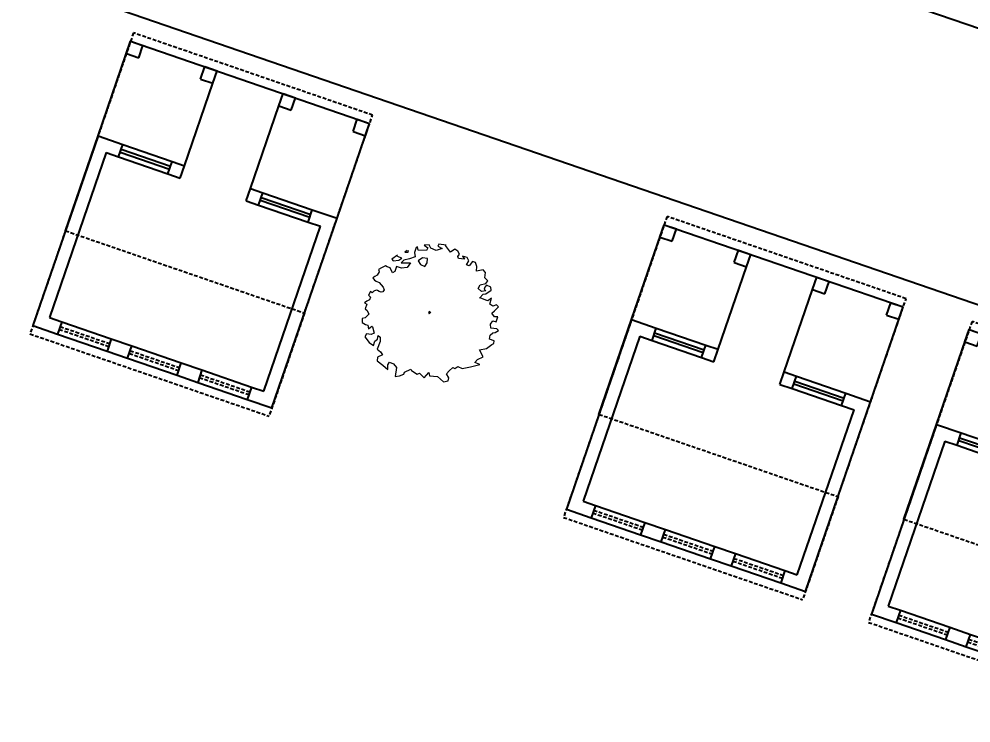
# Model space of a CAD drawing. Extents: x 2080 to 102399, y 2071 to 93424.
# Drawn here: x 76239 to 76894, y 78887 to 79371 of the extents above; entities that cross this region are included whole.
import ezdxf

# ---------------------------------------------------------------- set-up
doc = ezdxf.new("R2010")
doc.units = 0
doc.header["$LTSCALE"] = 20
doc.header["$MEASUREMENT"] = 0
doc.header["$PDMODE"] = 34
doc.header["$PDSIZE"] = 5
doc.linetypes.add('HIDDEN', pattern=[0.375, 0.25, -0.125])
for name, color, linetype in [('DIMLINE', 254, 'Continuous'), ('road', 2, 'Continuous'), ('Roof lilne', 31, 'Continuous'), ('wall', 13, 'Continuous'), ('WINDOW', 4, 'Continuous'), ('window sill', 5, 'Continuous')]:
    doc.layers.add(name, color=color, linetype=linetype)
doc.layers.add('Mango tree', color=96, linetype='Continuous', lineweight=5)
doc.layers.add('sappotta', color=114, linetype='Continuous', lineweight=5)
doc.styles.add('STYLE1', font='romans.shx')
doc.dimstyles.get("Standard").update_dxf_attribs({"dimtxt": 24, "dimasz": 12, "dimexe": 0.18, "dimexo": 0.0625, "dimgap": 0, "dimtad": 1, "dimzin": 1, "dimdsep": 46, "dimlunit": 4, "dimtxsty": 'STYLE1', "dimblk": 'BLK', "dimcen": 0, "dimse1": 1, "dimse2": 1, "dimclrt": 3, "dimazin": 0, "dimtfac": 1, "dimtix": 1, "dimtmove": 2, "dimatfit": 3, "dimldrblk": 'BLK', "dimfxl": 1, "dimtolj": 1, "dimtzin": 0, "dimarcsym": 0})

# ---------------------------------------------------------------- blocks, each defined once
blk = doc.blocks.new('NEEM')
at = {"layer": 'sappotta', "linetype": 'Continuous'}
for p, q in [((-0.191, 1.099), (-0.213, 1.092)), ((-0.177, 1.048), (-0.191, 1.099)), ((0.003, 1.132), (-0.083, 1.127)), ((-0.083, 1.127), (-0.023, 1.083)), ((0.03, 1.077), (0.003, 1.132)), ((0.162, 1.144), (0.142, 1.112)), ((0.142, 1.112), (0.216, 1.072)), ((0.283, 1.13), (0.162, 1.144)), ((0.267, 1.123), (0.283, 1.13)), ((0.351, 1.016), (0.267, 1.123)), ((-0.517, 0.963), (-0.614, 0.901)), ((-0.521, 0.945), (-0.521, 0.945)), ((-0.449, 0.913), (-0.521, 0.945)), ((-0.359, 1.043), (-0.396, 1.016)), ((-0.396, 1.016), (-0.345, 1.011)), ((-0.345, 1.011), (-0.34, 1.039)), ((-0.213, 1.092), (-0.242, 1.007)), ((-0.242, 1.007), (-0.23, 0.935)), ((-0.043, 1.039), (-0.177, 1.048)), ((-0.023, 1.083), (-0.043, 1.039)), ((0.114, 1.043), (0.03, 1.077)), ((0.216, 1.072), (0.114, 1.043)), ((0.421, 1.063), (0.351, 1.016)), ((0.473, 1.03), (0.421, 1.063)), ((0.472, 0.942), (0.501, 0.982)), ((0.483, 0.908), (0.472, 0.942)), ((0.501, 0.982), (0.473, 1.03)), ((0.551, 0.95), (0.581, 0.9)), ((0.627, 0.928), (0.551, 0.95)), ((-0.717, 0.789), (-0.749, 0.774)), ((-0.689, 0.772), (-0.717, 0.789)), ((-0.614, 0.901), (-0.589, 0.87)), ((-0.589, 0.87), (-0.494, 0.884)), ((-0.494, 0.884), (-0.449, 0.913)), ((-0.415, 0.884), (-0.459, 0.839)), ((-0.459, 0.839), (-0.303, 0.837)), ((-0.32, 0.906), (-0.415, 0.884)), ((-0.303, 0.837), (-0.361, 0.762)), ((-0.23, 0.935), (-0.32, 0.906)), ((-0.108, 0.922), (-0.177, 0.872)), ((-0.177, 0.872), (-0.139, 0.809)), ((-0.139, 0.809), (-0.067, 0.78)), ((-0.027, 0.908), (-0.108, 0.922)), ((-0.067, 0.78), (-0.034, 0.839)), ((-0.034, 0.839), (-0.027, 0.908)), ((0.581, 0.9), (0.483, 0.908)), ((0.616, 0.806), (0.654, 0.87)), ((0.66, 0.788), (0.616, 0.806)), ((0.654, 0.87), (0.627, 0.928)), ((0.715, 0.86), (0.66, 0.788)), ((0.762, 0.844), (0.715, 0.86)), ((0.783, 0.779), (0.762, 0.844)), ((-0.85, 0.638), (-0.892, 0.613)), ((-0.818, 0.692), (-0.85, 0.638)), ((-0.783, 0.757), (-0.83, 0.729)), ((-0.83, 0.729), (-0.826, 0.714)), ((-0.826, 0.714), (-0.818, 0.692)), ((-0.749, 0.774), (-0.783, 0.757)), ((-0.638, 0.758), (-0.689, 0.772)), ((-0.598, 0.672), (-0.638, 0.758)), ((-0.562, 0.699), (-0.598, 0.672)), ((-0.533, 0.776), (-0.562, 0.699)), ((-0.452, 0.75), (-0.533, 0.776)), ((-0.361, 0.762), (-0.452, 0.75)), ((0.776, 0.704), (0.783, 0.779)), ((0.888, 0.723), (0.776, 0.704)), ((0.924, 0.679), (0.888, 0.723)), ((0.913, 0.591), (0.924, 0.679)), ((-0.892, 0.613), (-0.923, 0.594)), ((-0.923, 0.594), (-0.895, 0.555)), ((-0.895, 0.555), (-0.868, 0.54)), ((-0.868, 0.54), (-0.818, 0.517)), ((-0.818, 0.517), (-0.752, 0.44)), ((0.804, 0.415), (0.84, 0.475)), ((0.84, 0.475), (0.934, 0.5)), ((0.964, 0.541), (0.913, 0.591)), ((0.942, 0.471), (0.917, 0.437)), ((0.934, 0.5), (0.964, 0.541)), ((1.014, 0.439), (0.942, 0.471)), ((-0.96, 0.366), (-0.994, 0.31)), ((-0.935, 0.345), (-0.96, 0.366)), ((-0.908, 0.372), (-0.935, 0.345)), ((-0.87, 0.389), (-0.908, 0.372)), ((-0.846, 0.386), (-0.87, 0.389)), ((-0.821, 0.367), (-0.846, 0.386)), ((-0.788, 0.359), (-0.821, 0.367)), ((-0.757, 0.361), (-0.788, 0.359)), ((-0.735, 0.394), (-0.757, 0.361)), ((-0.752, 0.44), (-0.735, 0.394)), ((0.86, 0.367), (0.804, 0.415)), ((0.829, 0.259), (0.888, 0.326)), ((0.933, 0.378), (0.86, 0.367)), ((0.888, 0.326), (0.93, 0.332)), ((0.917, 0.437), (0.904, 0.404)), ((0.904, 0.404), (0.933, 0.378)), ((0.93, 0.332), (1.018, 0.389)), ((1.018, 0.389), (1.014, 0.439)), ((-1.023, 0.208), (-1.062, 0.182)), ((-1.062, 0.182), (-1.02, 0.162)), ((-1.02, 0.162), (-1.049, 0.084)), ((-0.978, 0.229), (-1.023, 0.208)), ((-0.994, 0.31), (-0.961, 0.275)), ((-0.961, 0.275), (-0.978, 0.229)), ((0.838, 0.262), (0.829, 0.259)), ((0.931, 0.228), (0.838, 0.262)), ((0.962, 0.217), (0.931, 0.228)), ((1.025, 0.259), (0.962, 0.217)), ((0.996, 0.16), (1.025, 0.259)), ((1.046, 0.129), (0.996, 0.16)), ((-1.049, 0.084), (-1.017, 0.059)), ((-1.017, 0.059), (-0.991, -0.002)), ((0.02, 0.041), (-0.009, 0.024)), ((-0.009, 0.024), (0, 0)), ((0, 0), (0.014, 0.011)), ((0.014, 0.011), (0.027, 0.031)), ((1.029, 0.011), (1.074, 0.049)), ((1.074, -0.047), (1.029, 0.011)), ((1.109, 0.149), (1.046, 0.129)), ((1.074, 0.049), (1.137, 0.114)), ((1.137, 0.114), (1.109, 0.149)), ((-1.097, -0.077), (-1.098, -0.14)), ((-1.098, -0.14), (-1.044, -0.173)), ((-1.048, -0.062), (-1.097, -0.077)), ((-0.991, -0.002), (-1.048, -0.062)), ((1.007, -0.166), (1.046, -0.114)), ((1.046, -0.114), (1.1, -0.129)), ((1.129, -0.047), (1.074, -0.047)), ((1.1, -0.129), (1.129, -0.047)), ((-1.044, -0.173), (-1.007, -0.185)), ((-1.007, -0.185), (-0.992, -0.244)), ((-0.992, -0.244), (-0.937, -0.198)), ((-0.937, -0.198), (-0.93, -0.213)), ((-0.93, -0.213), (-0.902, -0.318)), ((1.004, -0.349), (1.045, -0.311)), ((1.016, -0.234), (1.007, -0.166)), ((1.11, -0.243), (1.016, -0.234)), ((1.045, -0.311), (1.083, -0.306)), ((1.083, -0.306), (1.137, -0.273)), ((1.137, -0.273), (1.11, -0.243)), ((-1.025, -0.325), (-1.052, -0.378)), ((-1.052, -0.378), (-0.982, -0.471)), ((-0.953, -0.336), (-1.025, -0.325)), ((-0.902, -0.318), (-0.953, -0.336)), ((-0.91, -0.516), (-0.888, -0.446)), ((-0.888, -0.446), (-0.848, -0.411)), ((-0.803, -0.452), (-0.853, -0.576)), ((-0.848, -0.411), (-0.837, -0.355)), ((-0.837, -0.355), (-0.803, -0.383)), ((-0.803, -0.383), (-0.803, -0.452)), ((0.992, -0.411), (1.004, -0.349)), ((1.066, -0.443), (0.992, -0.411)), ((1.061, -0.484), (1.066, -0.443)), ((-0.982, -0.471), (-0.91, -0.516)), ((-0.853, -0.576), (-0.797, -0.619)), ((-0.797, -0.619), (-0.766, -0.668)), ((0.826, -0.591), (0.943, -0.565)), ((0.887, -0.704), (0.826, -0.591)), ((0.943, -0.565), (1.032, -0.503)), ((1.032, -0.503), (1.061, -0.484)), ((-0.844, -0.71), (-0.852, -0.77)), ((-0.852, -0.77), (-0.758, -0.838)), ((-0.766, -0.668), (-0.844, -0.71)), ((0.751, -0.797), (0.797, -0.747)), ((0.797, -0.747), (0.887, -0.704)), ((-0.758, -0.838), (-0.675, -0.912)), ((-0.676, -0.836), (-0.649, -0.791)), ((-0.675, -0.912), (-0.676, -0.836)), ((-0.649, -0.791), (-0.582, -0.82)), ((-0.582, -0.82), (-0.534, -0.881)), ((-0.534, -0.881), (-0.554, -1.025)), ((-0.401, -0.955), (-0.302, -0.907)), ((-0.302, -0.907), (-0.286, -0.926)), ((-0.286, -0.926), (-0.197, -0.986)), ((0.287, -0.982), (0.327, -0.932)), ((0.327, -0.932), (0.391, -0.879)), ((0.391, -0.879), (0.423, -0.897)), ((0.423, -0.897), (0.47, -0.86)), ((0.47, -0.86), (0.543, -0.896)), ((0.543, -0.896), (0.652, -0.871)), ((0.652, -0.871), (0.68, -0.867)), ((0.68, -0.867), (0.834, -0.828)), ((0.834, -0.828), (0.751, -0.797)), ((-0.554, -1.025), (-0.486, -1.015)), ((-0.486, -1.015), (-0.413, -0.988)), ((-0.413, -0.988), (-0.401, -0.955)), ((-0.197, -0.986), (-0.157, -0.969)), ((-0.157, -0.969), (-0.078, -1.049)), ((-0.078, -1.049), (-0.006, -0.96)), ((-0.006, -0.96), (0.006, -1.017)), ((0.006, -1.017), (0.139, -1.026)), ((0.139, -1.026), (0.236, -1.115)), ((0.324, -1.046), (0.287, -0.982)), ((0.314, -1.096), (0.324, -1.046)), ((0.236, -1.115), (0.314, -1.096))]:
    blk.add_line(p, q, dxfattribs=at)
blk = doc.blocks.new('A$C6B40600C')
at = {"ltscale": 0.5}
for p, q in [((-174, -6), (-165, -6)), ((-174, -75), (-174, -6)), ((-174, -15), (-174, -6)), ((-174, -6), (0, -6)), ((-165, -15), (-165, -6)), ((-120, -6), (-111, -6)), ((-120, -15), (-120, -6)), ((-111, -15), (-111, -6)), ((-63, -6), (-54, -6)), ((-63, -15), (-63, -6)), ((-54, -15), (-54, -6)), ((-9, -6), (0, -6)), ((-9, -15), (-9, -6)), ((0, -75), (0, -6)), ((0, -15), (0, -6)), ((-174, -15), (-165, -15)), ((-120, -15), (-111, -15)), ((-111, -75), (-111, -15)), ((-63, -15), (-54, -15)), ((-63, -75), (-63, -15)), ((-9, -15), (0, -15)), ((-174, -144), (-174, -75))]:
    blk.add_line(p, q, dxfattribs=at)
at = {"layer": 'Roof lilne', "linetype": 'HIDDEN', "ltscale": 0.5}
for p, q in [((0, 0), (-174, 0)), ((-174, 0), (-174, -144)), ((0, -144), (0, 0)), ((-174, -144), (0, -144)), ((-174, -144), (-174, -219)), ((0, -144), (0, -219)), ((-174, -219), (0, -219))]:
    blk.add_line(p, q, dxfattribs=at)
at = {"layer": 'wall', "ltscale": 0.5}
for p, q in [((-174, -75), (-156, -75)), ((-174, -75), (-174, -213)), ((-156, -84), (-156, -75)), ((-120, -75), (-111, -75)), ((-120, -84), (-120, -75)), ((-111, -84), (-111, -75)), ((-63, -75), (-54, -75)), ((-63, -84), (-63, -75)), ((-54, -84), (-54, -75)), ((-18, -75), (0, -75)), ((-18, -84), (-18, -75)), ((0, -213), (0, -75)), ((-165, -84), (-156, -84)), ((-165, -84), (-165, -204)), ((-120, -84), (-111, -84)), ((-63, -84), (-54, -84)), ((-18, -84), (-9, -84)), ((-9, -204), (-9, -84)), ((-165, -204), (-156, -204)), ((-156, -204), (-156, -213)), ((-120, -204), (-105, -204)), ((-120, -204), (-120, -213)), ((-105, -213), (-105, -204)), ((-69, -204), (-54, -204)), ((-69, -213), (-69, -204)), ((-54, -204), (-54, -213)), ((-18, -204), (-9, -204)), ((-18, -204), (-18, -213)), ((-174, -213), (-156, -213)), ((-120, -213), (-105, -213)), ((-69, -213), (-54, -213)), ((-18, -213), (0, -213))]:
    blk.add_line(p, q, dxfattribs=at)
at = {"layer": 'WINDOW', "ltscale": 0.5}
for p, q in [((-156, -78.5), (-120, -78.5)), ((-54, -78.5), (-18, -78.5)), ((-156, -80.5), (-120, -80.5)), ((-54, -80.5), (-18, -80.5))]:
    blk.add_line(p, q, dxfattribs=at)
at = {"layer": 'WINDOW', "linetype": 'HIDDEN', "ltscale": 0.5}
for p, q in [((-156, -207.5), (-120, -207.5)), ((-156, -209.5), (-120, -209.5)), ((-105, -207.5), (-69, -207.5)), ((-105, -209.5), (-69, -209.5)), ((-54, -207.5), (-18, -207.5)), ((-54, -209.5), (-18, -209.5))]:
    blk.add_line(p, q, dxfattribs=at)
at = {"layer": 'window sill', "ltscale": 0.5}
for p, q in [((-156, -75), (-120, -75)), ((-54, -75), (-18, -75)), ((-156, -84), (-120, -84)), ((-54, -84), (-18, -84)), ((-156, -204), (-120, -204)), ((-105, -204), (-69, -204)), ((-54, -204), (-18, -204)), ((-156, -213), (-120, -213)), ((-105, -213), (-69, -213)), ((-54, -213), (-18, -213))]:
    blk.add_line(p, q, dxfattribs=at)
blk = doc.blocks.new('BLK')
for q in [(0, 2), (-2, 0), (0, -2), (2, 0)]:
    blk.add_line((0, 0), q)
blk.add_circle((0, 0), 1)
blk = doc.blocks.new('*D395')
at = {"layer": 'Defpoints', "color": 0, "ltscale": 0.5, "transparency": 16777216}
for p in [(75294.99, 80283.34), (75105.38, 80229), (76892.85, 74707.96)]:
    blk.add_point(p, dxfattribs=at)
at = {"layer": 'DIMLINE', "color": 0, "lineweight": -2, "ltscale": 0.5, "transparency": 16777216}
blk.add_line((76699.93, 74665.15), (75108.68, 80217.46), dxfattribs=at)
at = {"layer": 'DIMLINE', "color": 0, "lineweight": -2, "ltscale": 0.5, "transparency": 16777216, "xscale": 12, "yscale": 12, "zscale": 12}
for p, rotation in [((75105.38, 80229), 105.9918380585316), ((76703.23, 74653.62), 285.9918380585316)]:
    blk.add_blockref('BLK', p, dxfattribs=dict(at, rotation=rotation))
at = {"layer": 'DIMLINE', "color": 3, "ltscale": 0.5, "transparency": 16777216, "insert": (76097.26, 77466.3), "char_height": 24, "attachment_point": 5, "rotation": 285.99184, "style": 'STYLE1'}
blk.add_mtext('\\A1;483\'-3{\\H1.000000x;\\S3/4;}"', dxfattribs=at)

msp = doc.modelspace()

# ---------------------------------------------------------------- linework, layer by layer
at = {"layer": 'road', "linetype": 'Continuous', "ltscale": 0.5}
for p, q in [((77327.232, 79217.232), (75932.338, 79696.882)), ((77249.514, 79053.612), (75886.624, 79522.256))]:
    msp.add_line(p, q, dxfattribs=at)

# ---------------------------------------------------------------- block references
at = {"ltscale": 0.5, "rotation": 341.0239003719099}
for p in [(76481.896, 79304.876), (76849.175, 79178.583), (77059.11, 79106.395)]:
    msp.add_blockref('A$C6B40600C', p, dxfattribs=at)
at = {"layer": 'Mango tree', "linetype": 'Continuous', "xscale": 41.94094236957608, "yscale": 41.94094236957608, "zscale": 41.94094236957608}
msp.add_blockref('NEEM', (76520.851, 79168.083), dxfattribs=at)

# ---------------------------------------------------------------- dimensions: what is measured, and where the dimension line sits
at = {"layer": 'DIMLINE', "ltscale": 0.5}
dim = msp.add_linear_dim(base=(75105.376, 80229.001), p1=(76892.847, 74707.961), p2=(75294.992, 80283.343), angle=105.991838, dimstyle='Standard', override={"dimfxl": 0.25, "dimarcsym": 1}, dxfattribs=at)
dim.commit()
dim.dimension.update_dxf_attribs({"geometry": '*D395', "text_midpoint": (76097.259, 77466.303), "dimtype": 161})

doc.saveas('drawing.dxf')
